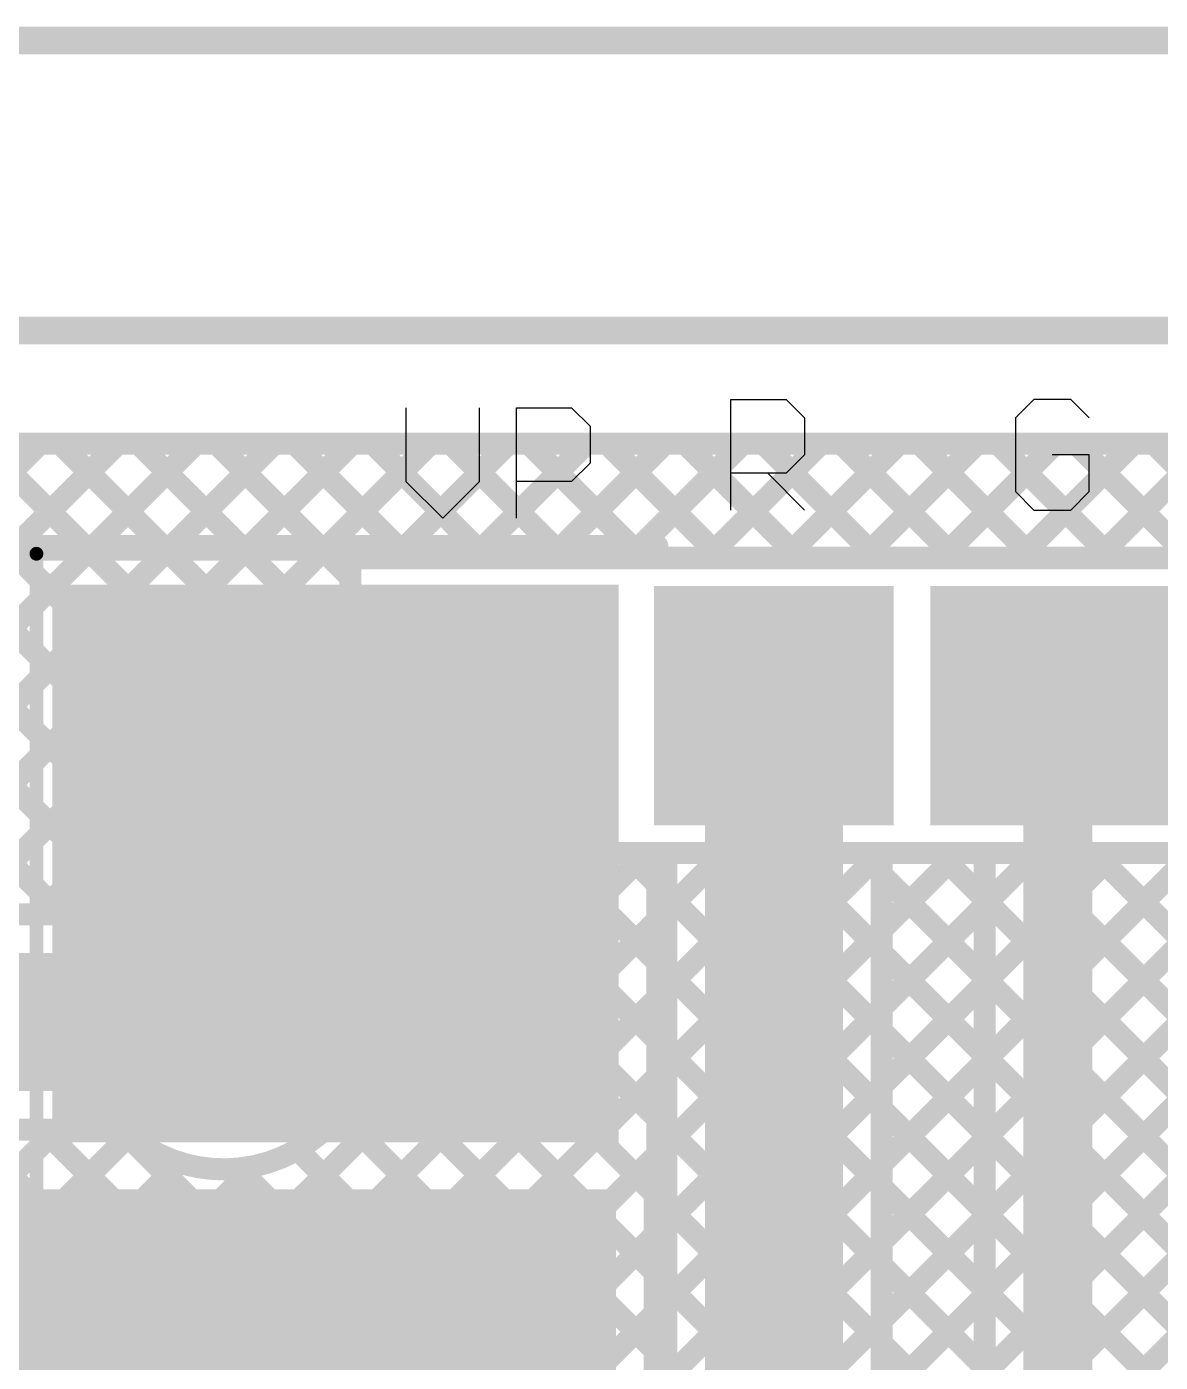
# Model space of a CAD drawing. Header units: millimetres. Extents: x 0.84 to 4.46, y 0.99 to 2.92.
# Drawn here: x 3.2867 to 3.6971, y 2.4214 to 2.905 of the extents above; entities that cross this region are included whole.
import ezdxf

# ---------------------------------------------------------------- set-up
doc = ezdxf.new("R2010")
doc.units = ezdxf.units.MM
doc.header["$MEASUREMENT"] = 0
for name, color, linetype in [('BottomLayer', 5, 'Continuous'), ('BottomSolder', 6, 'Continuous'), ('Mechanical1', 6, 'Continuous'), ('Mechanical2', 216, 'Continuous'), ('MultiLayer', 9, 'Continuous'), ('PadHoleLayer', 156, 'Continuous'), ('TopLayer', 1, 'Continuous'), ('TopOverlay', 2, 'Continuous'), ('TopSolder', 216, 'Continuous')]:
    doc.layers.add(name, color=color, linetype=linetype)

# ---------------------------------------------------------------- blocks, each defined once
blk = doc.blocks.new('ESP8285_1')
at = {"layer": 'BottomLayer', "const_width": 0.03937}
for points in [[(0.47953, 0.25236, 1), (0.5189, 0.25236, 1)], [(0.47953, 0.11457, 1), (0.5189, 0.11457, 1)]]:
    blk.add_lwpolyline(points, format="xyb", close=True, dxfattribs=at)
at = {"layer": 'BottomLayer'}
for points in [[(0.16063, -0.03937), (0.23937, -0.03937), (0.16063, 0.03937), (0.23937, 0.03937)], [(0.26063, -0.03937), (0.33937, -0.03937), (0.26063, 0.03937), (0.33937, 0.03937)], [(0.36063, -0.03937), (0.43937, -0.03937), (0.36063, 0.03937), (0.43937, 0.03937)]]:
    blk.add_solid(points, dxfattribs=at)
at = {"layer": 'BottomSolder', "const_width": 0.04337}
for points in [[(0.47753, 0.25236, 1), (0.5209, 0.25236, 1)], [(0.47753, 0.11457, 1), (0.5209, 0.11457, 1)]]:
    blk.add_lwpolyline(points, format="xyb", close=True, dxfattribs=at)
at = {"layer": 'BottomSolder'}
for points in [[(0.15663, -0.04337), (0.24337, -0.04337), (0.15663, 0.04337), (0.24337, 0.04337)], [(0.25663, -0.04337), (0.34337, -0.04337), (0.25663, 0.04337), (0.34337, 0.04337)], [(0.35663, -0.04337), (0.44337, -0.04337), (0.35663, 0.04337), (0.44337, 0.04337)]]:
    blk.add_solid(points, dxfattribs=at)
at = {"layer": 'MultiLayer', "const_width": 0.03937}
for points in [[(0.47953, 0.25236, 1), (0.5189, 0.25236, 1)], [(0.47953, 0.11457, 1), (0.5189, 0.11457, 1)]]:
    blk.add_lwpolyline(points, format="xyb", close=True, dxfattribs=at)
at = {"layer": 'MultiLayer'}
for points in [[(0.16063, -0.03937), (0.23937, -0.03937), (0.16063, 0.03937), (0.23937, 0.03937)], [(0.26063, -0.03937), (0.33937, -0.03937), (0.26063, 0.03937), (0.33937, 0.03937)], [(0.36063, -0.03937), (0.43937, -0.03937), (0.36063, 0.03937), (0.43937, 0.03937)]]:
    blk.add_solid(points, dxfattribs=at)
at = {"layer": 'PadHoleLayer', "const_width": 0.01969}
for points in [[(0.48937, 0.25236, 1), (0.50906, 0.25236, 1)], [(0.48937, 0.11457, 1), (0.50906, 0.11457, 1)], [(0.19016, 0, 1), (0.20984, 0, 1)], [(0.29016, 0, 1), (0.30984, 0, 1)], [(0.39016, 0, 1), (0.40984, 0, 1)]]:
    blk.add_lwpolyline(points, format="xyb", close=True, dxfattribs=at)
at = {"layer": 'TopLayer', "const_width": 0.03937}
for points in [[(0.47953, 0.25236, 1), (0.5189, 0.25236, 1)], [(0.47953, 0.11457, 1), (0.5189, 0.11457, 1)]]:
    blk.add_lwpolyline(points, format="xyb", close=True, dxfattribs=at)
at = {"layer": 'TopLayer'}
for points in [[(0.16063, -0.03937), (0.23937, -0.03937), (0.16063, 0.03937), (0.23937, 0.03937)], [(0.26063, -0.03937), (0.33937, -0.03937), (0.26063, 0.03937), (0.33937, 0.03937)], [(0.36063, -0.03937), (0.43937, -0.03937), (0.36063, 0.03937), (0.43937, 0.03937)]]:
    blk.add_solid(points, dxfattribs=at)
at = {"layer": 'TopOverlay', "const_width": 0.005}
for points in [[(0.567, 1.61823), (0.567, -0.055)], [(0.567, -0.055), (-0.16154, -0.055)]]:
    blk.add_lwpolyline(points, dxfattribs=at)
at = {"layer": 'TopOverlay', "const_width": 0.0025}
blk.add_lwpolyline([(0.56575, -0.055, 1), (0.56825, -0.055, 1)], format="xyb", close=True, dxfattribs=at)
blk.add_lwpolyline([(0.56575, -0.055, 1), (0.56825, -0.055, 1)], format="xyb", close=True, dxfattribs=at)
at = {"layer": 'TopSolder', "const_width": 0.04337}
for points in [[(0.47753, 0.25236, 1), (0.5209, 0.25236, 1)], [(0.47753, 0.11457, 1), (0.5209, 0.11457, 1)]]:
    blk.add_lwpolyline(points, format="xyb", close=True, dxfattribs=at)
at = {"layer": 'TopSolder'}
for points in [[(0.15663, -0.04337), (0.24337, -0.04337), (0.15663, 0.04337), (0.24337, 0.04337)], [(0.25663, -0.04337), (0.34337, -0.04337), (0.25663, 0.04337), (0.34337, 0.04337)], [(0.35663, -0.04337), (0.44337, -0.04337), (0.35663, 0.04337), (0.44337, 0.04337)]]:
    blk.add_solid(points, dxfattribs=at)

msp = doc.modelspace()

# ---------------------------------------------------------------- linework, layer by layer
at = {"layer": 'BottomLayer'}
for points, const_width in [([(3.12101, 2.58361), (3.2914, 2.754)], 0.008), ([(3.14929, 2.58361), (3.31969, 2.754)], 0.008), ([(3.17758, 2.58361), (3.34797, 2.754)], 0.008), ([(3.20586, 2.58361), (3.37625, 2.754)], 0.008), ([(3.23414, 2.58361), (3.40454, 2.754)], 0.008), ([(3.25884, 2.754), (4.3141, 2.754)], 0.008), ([(3.26243, 2.58361), (3.43282, 2.754)], 0.008), ([(3.27055, 2.754), (3.40384, 2.62071)], 0.008), ([(3.29883, 2.754), (3.40384, 2.64899)], 0.008), ([(3.32712, 2.754), (3.40384, 2.67728)], 0.008), ([(3.3554, 2.754), (3.40384, 2.70556)], 0.008), ([(3.38369, 2.754), (3.42514, 2.71254)], 0.008), ([(3.41197, 2.754), (3.45343, 2.71254)], 0.008), ([(3.41965, 2.71254), (3.46111, 2.754)], 0.008), ([(3.44026, 2.754), (3.48171, 2.71254)], 0.008), ([(3.44793, 2.71254), (3.48939, 2.754)], 0.008), ([(3.46854, 2.754), (3.51, 2.71254)], 0.008), ([(3.47622, 2.71254), (3.51768, 2.754)], 0.008), ([(3.49682, 2.754), (3.53828, 2.71254)], 0.008), ([(3.5045, 2.71254), (3.54596, 2.754)], 0.008), ([(3.52511, 2.754), (3.56657, 2.71254)], 0.008), ([(3.53279, 2.71254), (3.57424, 2.754)], 0.008), ([(3.55339, 2.754), (3.59485, 2.71254)], 0.008), ([(3.56107, 2.71254), (3.60253, 2.754)], 0.008), ([(3.58168, 2.754), (3.62313, 2.71254)], 0.008), ([(3.58936, 2.71254), (3.63081, 2.754)], 0.008), ([(3.60996, 2.754), (3.65142, 2.71254)], 0.008), ([(3.61764, 2.71254), (3.6591, 2.754)], 0.008), ([(3.63825, 2.754), (3.6797, 2.71254)], 0.008), ([(3.64593, 2.71254), (3.68738, 2.754)], 0.008), ([(3.66653, 2.754), (3.70799, 2.71254)], 0.008), ([(3.67421, 2.71254), (3.71567, 2.754)], 0.008), ([(3.69481, 2.754), (3.73627, 2.71254)], 0.008), ([(3.25821, 2.73805), (3.9845, 2.01177)], 0.008), ([(3.18754, 2.72387), (3.32492, 2.58649)], 0.008), ([(3.21383, 2.72587), (3.34368, 2.59602)], 0.008), ([(3.16185, 2.72128), (3.29952, 2.58361)], 0.008), ([(3.24454, 2.72344), (3.37183, 2.59615)], 0.008), ([(3.40384, 2.71254), (3.50384, 2.71254)], 0.008), ([(3.40384, 2.6058), (3.40384, 2.71254)], 0.008), ([(3.50384, 2.71254), (3.51058, 2.71254)], 0.008), ([(3.50384, 2.71254), (3.51058, 2.71254)], 0.008), ([(3.51058, 2.71254), (3.60384, 2.71254)], 0.008), ([(3.60384, 2.71254), (3.61058, 2.71254)], 0.008), ([(3.60384, 2.71254), (3.61058, 2.71254)], 0.008), ([(3.61058, 2.71254), (3.70384, 2.71254)], 0.008), ([(3.29071, 2.58361), (3.40384, 2.69674)], 0.008), ([(3.319, 2.58361), (3.40384, 2.66845)], 0.008), ([(3.36154, 2.59786), (3.40384, 2.64017)], 0.008), ([(3.38347, 2.59151), (3.40384, 2.61188)], 0.008), ([(3.03702, 1.9905), (3.65232, 2.6058)], 0.008), ([(3.0653, 1.9905), (3.68061, 2.6058)], 0.008), ([(3.09359, 1.9905), (3.70889, 2.6058)], 0.008), ([(3.12187, 1.9905), (3.73717, 2.6058)], 0.008), ([(3.15016, 1.9905), (3.76546, 2.6058)], 0.008), ([(3.17844, 1.9905), (3.79374, 2.6058)], 0.008), ([(3.20672, 1.9905), (3.82203, 2.6058)], 0.008), ([(3.23501, 1.9905), (3.85031, 2.6058)], 0.008), ([(3.26329, 1.9905), (3.8786, 2.6058)], 0.008), ([(3.36484, 2.45974), (3.5109, 2.6058)], 0.008), ([(3.38577, 2.45239), (3.53918, 2.6058)], 0.008), ([(3.39901, 2.57876), (3.42605, 2.6058)], 0.008), ([(3.40061, 2.43895), (3.56747, 2.6058)], 0.008), ([(3.40384, 2.6058), (3.50384, 2.6058)], 0.008), ([(3.40886, 2.39062), (3.62404, 2.6058)], 0.008), ([(3.40897, 2.56044), (3.45433, 2.6058)], 0.008), ([(3.40976, 2.41981), (3.59575, 2.6058)], 0.008), ([(3.41017, 2.53336), (3.48262, 2.6058)], 0.008), ([(3.41875, 2.6058), (3.9845, 2.04005)], 0.008), ([(3.44703, 2.6058), (3.9845, 2.06834)], 0.008), ([(3.47532, 2.6058), (3.9845, 2.09662)], 0.008), ([(3.5036, 2.6058), (3.9845, 2.12491)], 0.008), ([(3.50384, 2.6058), (3.51058, 2.6058)], 0.008), ([(3.50384, 2.6058), (3.51058, 2.6058)], 0.008), ([(3.51058, 2.6058), (3.60384, 2.6058)], 0.008), ([(3.53188, 2.6058), (3.97916, 2.15853)], 0.008), ([(3.56017, 2.6058), (3.98003, 2.18594)], 0.008), ([(3.58845, 2.6058), (3.991, 2.20325)], 0.008), ([(3.60384, 2.6058), (3.61058, 2.6058)], 0.008), ([(3.60384, 2.6058), (3.61058, 2.6058)], 0.008), ([(3.61058, 2.6058), (3.70384, 2.6058)], 0.008), ([(3.61674, 2.6058), (4.00853, 2.21401)], 0.008), ([(3.64502, 2.6058), (4.03654, 2.21429)], 0.008), ([(3.67331, 2.6058), (4.412, 1.86711)], 0.008), ([(3.11756, 2.58361), (3.32157, 2.58361)], 0.008), ([(3.11743, 2.54461), (3.358, 2.54461)], 0.05), ([(3.40955, 2.55843), (3.9845, 1.98349)], 0.008), ([(3.40941, 2.53028), (3.9845, 1.9552)], 0.008), ([(3.39988, 2.51153), (3.9845, 1.92692)], 0.008), ([(2.78246, 1.9905), (3.29757, 2.50561)], 0.008), ([(2.81074, 1.9905), (3.32384, 2.5036)], 0.008), ([(3.13359, 2.50561), (3.32157, 2.50561)], 0.008), ([(3.20782, 2.50561), (3.30467, 2.40876)], 0.008), ([(3.2361, 2.50561), (3.31052, 2.43119)], 0.008), ([(3.26439, 2.50561), (3.32294, 2.44705)], 0.008), ([(3.29267, 2.50561), (3.34091, 2.45737)], 0.008), ([(3.32095, 2.50561), (3.36717, 2.45939)], 0.008), ([(3.38472, 2.49841), (3.9845, 1.89863)], 0.008), ([(2.83903, 1.9905), (3.34217, 2.49364)], 0.008), ([(3.32723, 2.45042), (3.36925, 2.49243)], 0.008), ([(3.36334, 2.4915), (3.9845, 1.87035)], 0.008), ([(3.358, 2.40681), (3.358, 2.45618)], 0.01), ([(2.86731, 1.9905), (3.31439, 2.43758)], 0.008)]:
    msp.add_lwpolyline(points, dxfattribs=dict(at, const_width=const_width))
for points, const_width in [([(3.2894, 2.754, 1), (3.2934, 2.754, 1)], 0.004), ([(3.29683, 2.754, 1), (3.30083, 2.754, 1)], 0.004), ([(3.31769, 2.754, 1), (3.32169, 2.754, 1)], 0.004), ([(3.32512, 2.754, 1), (3.32912, 2.754, 1)], 0.004), ([(3.34597, 2.754, 1), (3.34997, 2.754, 1)], 0.004), ([(3.3534, 2.754, 1), (3.3574, 2.754, 1)], 0.004), ([(3.37425, 2.754, 1), (3.37825, 2.754, 1)], 0.004), ([(3.38169, 2.754, 1), (3.38569, 2.754, 1)], 0.004), ([(3.40254, 2.754, 1), (3.40654, 2.754, 1)], 0.004), ([(3.40997, 2.754, 1), (3.41397, 2.754, 1)], 0.004), ([(3.43082, 2.754, 1), (3.43482, 2.754, 1)], 0.004), ([(3.43826, 2.754, 1), (3.44226, 2.754, 1)], 0.004), ([(3.45911, 2.754, 1), (3.46311, 2.754, 1)], 0.004), ([(3.46654, 2.754, 1), (3.47054, 2.754, 1)], 0.004), ([(3.48739, 2.754, 1), (3.49139, 2.754, 1)], 0.004), ([(3.49482, 2.754, 1), (3.49882, 2.754, 1)], 0.004), ([(3.51568, 2.754, 1), (3.51968, 2.754, 1)], 0.004), ([(3.52311, 2.754, 1), (3.52711, 2.754, 1)], 0.004), ([(3.54396, 2.754, 1), (3.54796, 2.754, 1)], 0.004), ([(3.55139, 2.754, 1), (3.55539, 2.754, 1)], 0.004), ([(3.57224, 2.754, 1), (3.57624, 2.754, 1)], 0.004), ([(3.57968, 2.754, 1), (3.58368, 2.754, 1)], 0.004), ([(3.60053, 2.754, 1), (3.60453, 2.754, 1)], 0.004), ([(3.60796, 2.754, 1), (3.61196, 2.754, 1)], 0.004), ([(3.62881, 2.754, 1), (3.63281, 2.754, 1)], 0.004), ([(3.63625, 2.754, 1), (3.64025, 2.754, 1)], 0.004), ([(3.6571, 2.754, 1), (3.6611, 2.754, 1)], 0.004), ([(3.66453, 2.754, 1), (3.66853, 2.754, 1)], 0.004), ([(3.68538, 2.754, 1), (3.68938, 2.754, 1)], 0.004), ([(3.69281, 2.754, 1), (3.69681, 2.754, 1)], 0.004), ([(3.40184, 2.71254, 1), (3.40584, 2.71254, 1)], 0.004), ([(3.40184, 2.71254, 1), (3.40584, 2.71254, 1)], 0.004), ([(3.41765, 2.71254, 1), (3.42165, 2.71254, 1)], 0.004), ([(3.42314, 2.71254, 1), (3.42714, 2.71254, 1)], 0.004), ([(3.44593, 2.71254, 1), (3.44993, 2.71254, 1)], 0.004), ([(3.45143, 2.71254, 1), (3.45543, 2.71254, 1)], 0.004), ([(3.47422, 2.71254, 1), (3.47822, 2.71254, 1)], 0.004), ([(3.47971, 2.71254, 1), (3.48371, 2.71254, 1)], 0.004), ([(3.50184, 2.71254, 1), (3.50584, 2.71254, 1)], 0.004), ([(3.50184, 2.71254, 1), (3.50584, 2.71254, 1)], 0.004), ([(3.50184, 2.71254, 1), (3.50584, 2.71254, 1)], 0.004), ([(3.5025, 2.71254, 1), (3.5065, 2.71254, 1)], 0.004), ([(3.508, 2.71254, 1), (3.512, 2.71254, 1)], 0.004), ([(3.50858, 2.71254, 1), (3.51258, 2.71254, 1)], 0.004), ([(3.50858, 2.71254, 1), (3.51258, 2.71254, 1)], 0.004), ([(3.50858, 2.71254, 1), (3.51258, 2.71254, 1)], 0.004), ([(3.53079, 2.71254, 1), (3.53479, 2.71254, 1)], 0.004), ([(3.53628, 2.71254, 1), (3.54028, 2.71254, 1)], 0.004), ([(3.55907, 2.71254, 1), (3.56307, 2.71254, 1)], 0.004), ([(3.56457, 2.71254, 1), (3.56857, 2.71254, 1)], 0.004), ([(3.58736, 2.71254, 1), (3.59136, 2.71254, 1)], 0.004), ([(3.59285, 2.71254, 1), (3.59685, 2.71254, 1)], 0.004), ([(3.60184, 2.71254, 1), (3.60584, 2.71254, 1)], 0.004), ([(3.60184, 2.71254, 1), (3.60584, 2.71254, 1)], 0.004), ([(3.60184, 2.71254, 1), (3.60584, 2.71254, 1)], 0.004), ([(3.60858, 2.71254, 1), (3.61258, 2.71254, 1)], 0.004), ([(3.60858, 2.71254, 1), (3.61258, 2.71254, 1)], 0.004), ([(3.60858, 2.71254, 1), (3.61258, 2.71254, 1)], 0.004), ([(3.61564, 2.71254, 1), (3.61964, 2.71254, 1)], 0.004), ([(3.62113, 2.71254, 1), (3.62513, 2.71254, 1)], 0.004), ([(3.64392, 2.71254, 1), (3.64792, 2.71254, 1)], 0.004), ([(3.64942, 2.71254, 1), (3.65342, 2.71254, 1)], 0.004), ([(3.67221, 2.71254, 1), (3.67621, 2.71254, 1)], 0.004), ([(3.6777, 2.71254, 1), (3.6817, 2.71254, 1)], 0.004), ([(3.40184, 2.70556, 1), (3.40584, 2.70556, 1)], 0.004), ([(3.40184, 2.69674, 1), (3.40584, 2.69674, 1)], 0.004), ([(3.40184, 2.67728, 1), (3.40584, 2.67728, 1)], 0.004), ([(3.40184, 2.66845, 1), (3.40584, 2.66845, 1)], 0.004), ([(3.40184, 2.64899, 1), (3.40584, 2.64899, 1)], 0.004), ([(3.40184, 2.64017, 1), (3.40584, 2.64017, 1)], 0.004), ([(3.40184, 2.62071, 1), (3.40584, 2.62071, 1)], 0.004), ([(3.40184, 2.61188, 1), (3.40584, 2.61188, 1)], 0.004), ([(3.40184, 2.6058, 1), (3.40584, 2.6058, 1)], 0.004), ([(3.40184, 2.6058, 1), (3.40584, 2.6058, 1)], 0.004), ([(3.41675, 2.6058, 1), (3.42075, 2.6058, 1)], 0.004), ([(3.42405, 2.6058, 1), (3.42805, 2.6058, 1)], 0.004), ([(3.44503, 2.6058, 1), (3.44903, 2.6058, 1)], 0.004), ([(3.45233, 2.6058, 1), (3.45633, 2.6058, 1)], 0.004), ([(3.47332, 2.6058, 1), (3.47732, 2.6058, 1)], 0.004), ([(3.48062, 2.6058, 1), (3.48462, 2.6058, 1)], 0.004), ([(3.5016, 2.6058, 1), (3.5056, 2.6058, 1)], 0.004), ([(3.50184, 2.6058, 1), (3.50584, 2.6058, 1)], 0.004), ([(3.50184, 2.6058, 1), (3.50584, 2.6058, 1)], 0.004), ([(3.50184, 2.6058, 1), (3.50584, 2.6058, 1)], 0.004), ([(3.50858, 2.6058, 1), (3.51258, 2.6058, 1)], 0.004), ([(3.50858, 2.6058, 1), (3.51258, 2.6058, 1)], 0.004), ([(3.50858, 2.6058, 1), (3.51258, 2.6058, 1)], 0.004), ([(3.5089, 2.6058, 1), (3.5129, 2.6058, 1)], 0.004), ([(3.52988, 2.6058, 1), (3.53388, 2.6058, 1)], 0.004), ([(3.53718, 2.6058, 1), (3.54118, 2.6058, 1)], 0.004), ([(3.55817, 2.6058, 1), (3.56217, 2.6058, 1)], 0.004), ([(3.56547, 2.6058, 1), (3.56947, 2.6058, 1)], 0.004), ([(3.58645, 2.6058, 1), (3.59045, 2.6058, 1)], 0.004), ([(3.59375, 2.6058, 1), (3.59775, 2.6058, 1)], 0.004), ([(3.60184, 2.6058, 1), (3.60584, 2.6058, 1)], 0.004), ([(3.60184, 2.6058, 1), (3.60584, 2.6058, 1)], 0.004), ([(3.60184, 2.6058, 1), (3.60584, 2.6058, 1)], 0.004), ([(3.60858, 2.6058, 1), (3.61258, 2.6058, 1)], 0.004), ([(3.60858, 2.6058, 1), (3.61258, 2.6058, 1)], 0.004), ([(3.60858, 2.6058, 1), (3.61258, 2.6058, 1)], 0.004), ([(3.61474, 2.6058, 1), (3.61874, 2.6058, 1)], 0.004), ([(3.62204, 2.6058, 1), (3.62604, 2.6058, 1)], 0.004), ([(3.64302, 2.6058, 1), (3.64702, 2.6058, 1)], 0.004), ([(3.65032, 2.6058, 1), (3.65432, 2.6058, 1)], 0.004), ([(3.67131, 2.6058, 1), (3.67531, 2.6058, 1)], 0.004), ([(3.67861, 2.6058, 1), (3.68261, 2.6058, 1)], 0.004), ([(3.35954, 2.59786, 1), (3.36354, 2.59786, 1)], 0.004), ([(3.34168, 2.59602, 1), (3.34568, 2.59602, 1)], 0.004), ([(3.36983, 2.59615, 1), (3.37383, 2.59615, 1)], 0.004), ([(3.38147, 2.59151, 1), (3.38547, 2.59151, 1)], 0.004), ([(3.28871, 2.58361, 1), (3.29271, 2.58361, 1)], 0.004), ([(3.29752, 2.58361, 1), (3.30152, 2.58361, 1)], 0.004), ([(3.317, 2.58361, 1), (3.321, 2.58361, 1)], 0.004), ([(3.31957, 2.58361, 1), (3.32357, 2.58361, 1)], 0.004), ([(3.31957, 2.58361, 1), (3.32357, 2.58361, 1)], 0.004), ([(3.32292, 2.58649, 1), (3.32692, 2.58649, 1)], 0.004), ([(3.39701, 2.57876, 1), (3.40101, 2.57876, 1)], 0.004), ([(3.3455, 2.54461, 1), (3.3705, 2.54461, 1)], 0.025), ([(3.40697, 2.56044, 1), (3.41097, 2.56044, 1)], 0.004), ([(3.40755, 2.55843, 1), (3.41155, 2.55843, 1)], 0.004), ([(3.40937, 2.54461, 1), (3.41337, 2.54461, 1)], 0.004), ([(3.40937, 2.54461, 1), (3.41337, 2.54461, 1)], 0.004), ([(3.40741, 2.53028, 1), (3.41141, 2.53028, 1)], 0.004), ([(3.40817, 2.53336, 1), (3.41217, 2.53336, 1)], 0.004), ([(3.39788, 2.51153, 1), (3.40188, 2.51153, 1)], 0.004), ([(3.29067, 2.50561, 1), (3.29467, 2.50561, 1)], 0.004), ([(3.29557, 2.50561, 1), (3.29957, 2.50561, 1)], 0.004), ([(3.31895, 2.50561, 1), (3.32295, 2.50561, 1)], 0.004), ([(3.31957, 2.50561, 1), (3.32357, 2.50561, 1)], 0.004), ([(3.31957, 2.50561, 1), (3.32357, 2.50561, 1)], 0.004), ([(3.32184, 2.5036, 1), (3.32584, 2.5036, 1)], 0.004), ([(3.38272, 2.49841, 1), (3.38672, 2.49841, 1)], 0.004), ([(3.34017, 2.49364, 1), (3.34417, 2.49364, 1)], 0.004), ([(3.36134, 2.4915, 1), (3.36534, 2.4915, 1)], 0.004), ([(3.36725, 2.49243, 1), (3.37125, 2.49243, 1)], 0.004), ([(3.41137, 2.40681, 1), (3.30463, 2.40681, 1)], 0.008), ([(3.36284, 2.45974, 1), (3.36684, 2.45974, 1)], 0.004), ([(3.36517, 2.45939, 1), (3.36917, 2.45939, 1)], 0.004), ([(3.33891, 2.45737, 1), (3.34291, 2.45737, 1)], 0.004), ([(3.3555, 2.45618, 1), (3.3605, 2.45618, 1)], 0.005), ([(3.32523, 2.45042, 1), (3.32923, 2.45042, 1)], 0.004), ([(3.38377, 2.45239, 1), (3.38777, 2.45239, 1)], 0.004), ([(3.32094, 2.44705, 1), (3.32494, 2.44705, 1)], 0.004), ([(3.39861, 2.43895, 1), (3.40261, 2.43895, 1)], 0.004), ([(3.31239, 2.43758, 1), (3.31639, 2.43758, 1)], 0.004), ([(3.30852, 2.43119, 1), (3.31252, 2.43119, 1)], 0.004), ([(3.40776, 2.41981, 1), (3.41176, 2.41981, 1)], 0.004)]:
    msp.add_lwpolyline(points, format="xyb", close=True, dxfattribs=dict(at, const_width=const_width))
at = {"layer": 'BottomLayer', "const_width": 0.008}
for points in [[(3.32157, 2.58361, -0.655947), (3.41137, 2.54461)], [(3.41137, 2.54461, -0.655947), (3.32157, 2.50561)]]:
    msp.add_lwpolyline(points, format="xyb", dxfattribs=at)
at = {"layer": 'Mechanical1', "const_width": 0.01}
msp.add_lwpolyline([(2.99491, 2.9), (4.45, 2.9)], dxfattribs=at)
at = {"layer": 'Mechanical2', "const_width": 0.01}
msp.add_lwpolyline([(1, 2.795), (4.45, 2.795)], dxfattribs=at)
at = {"layer": 'TopLayer'}
for points, const_width in [([(3.17992, 2.64252), (3.2914, 2.754)], 0.008), ([(3.25884, 2.754), (4.3141, 2.754)], 0.008), ([(3.27055, 2.754), (3.30755, 2.717)], 0.008), ([(3.28269, 2.717), (3.31969, 2.754)], 0.008), ([(3.29883, 2.754), (3.33583, 2.717)], 0.008), ([(3.31097, 2.717), (3.34797, 2.754)], 0.008), ([(3.32712, 2.754), (3.36412, 2.717)], 0.008), ([(3.33925, 2.717), (3.37625, 2.754)], 0.008), ([(3.3554, 2.754), (3.3924, 2.717)], 0.008), ([(3.36754, 2.717), (3.40454, 2.754)], 0.008), ([(3.38369, 2.754), (3.42069, 2.717)], 0.008), ([(3.39582, 2.717), (3.43282, 2.754)], 0.008), ([(3.41197, 2.754), (3.44897, 2.717)], 0.008), ([(3.42411, 2.717), (3.46111, 2.754)], 0.008), ([(3.44026, 2.754), (3.47726, 2.717)], 0.008), ([(3.45239, 2.717), (3.48939, 2.754)], 0.008), ([(3.46854, 2.754), (3.50554, 2.717)], 0.008), ([(3.48068, 2.717), (3.51768, 2.754)], 0.008), ([(3.49682, 2.754), (3.53828, 2.71254)], 0.008), ([(3.50896, 2.717), (3.54596, 2.754)], 0.008), ([(3.52511, 2.754), (3.56657, 2.71254)], 0.008), ([(3.53279, 2.71254), (3.57424, 2.754)], 0.008), ([(3.55339, 2.754), (3.59485, 2.71254)], 0.008), ([(3.56107, 2.71254), (3.60253, 2.754)], 0.008), ([(3.58168, 2.754), (3.62313, 2.71254)], 0.008), ([(3.58936, 2.71254), (3.63081, 2.754)], 0.008), ([(3.60996, 2.754), (3.65142, 2.71254)], 0.008), ([(3.61764, 2.71254), (3.6591, 2.754)], 0.008), ([(3.63825, 2.754), (3.6797, 2.71254)], 0.008), ([(3.64593, 2.71254), (3.68738, 2.754)], 0.008), ([(3.66653, 2.754), (3.70799, 2.71254)], 0.008), ([(3.67421, 2.71254), (3.71567, 2.754)], 0.008), ([(3.69481, 2.754), (3.73627, 2.71254)], 0.008), ([(3.282, 2.717), (3.515, 2.717)], 0.008), ([(3.515, 2.71254), (3.515, 2.717)], 0.008), ([(3.515, 2.71254), (3.60384, 2.71254)], 0.008), ([(3.60384, 2.71254), (3.61058, 2.71254)], 0.008), ([(3.60384, 2.71254), (3.61058, 2.71254)], 0.008), ([(3.61058, 2.71254), (3.70384, 2.71254)], 0.008), ([(3.55721, 2.33279), (3.55721, 2.65917)], 0.05), ([(3.65721, 2.65917), (3.66, 2.65639)], 0.025), ([(3.66, 2.37933), (3.66, 2.65639)], 0.025), ([(3.515, 2.6058), (3.51821, 2.6058)], 0.008), ([(3.515, 2.487), (3.515, 2.6058)], 0.008), ([(3.51821, 2.33279), (3.51821, 2.6058)], 0.008), ([(3.59621, 2.57798), (3.62404, 2.6058)], 0.008), ([(3.59621, 2.6058), (3.60384, 2.6058)], 0.008), ([(3.59621, 2.34894), (3.59621, 2.6058)], 0.008), ([(3.60384, 2.6058), (3.61058, 2.6058)], 0.008), ([(3.60384, 2.6058), (3.61058, 2.6058)], 0.008), ([(3.61058, 2.6058), (3.6335, 2.6058)], 0.008), ([(3.61674, 2.6058), (3.6335, 2.58904)], 0.008), ([(3.6335, 2.37933), (3.6335, 2.6058)], 0.008), ([(3.59621, 2.59804), (3.6335, 2.56076)], 0.008), ([(3.515, 2.5944), (3.51821, 2.59119)], 0.008), ([(3.515, 2.58162), (3.51821, 2.58483)], 0.008), ([(3.59621, 2.54969), (3.6335, 2.58698)], 0.008), ([(3.59621, 2.56976), (3.6335, 2.53247)], 0.008), ([(3.515, 2.56612), (3.51821, 2.56291)], 0.008), ([(3.515, 2.55333), (3.51821, 2.55655)], 0.008), ([(3.59621, 2.52141), (3.6335, 2.5587)], 0.008), ([(3.59621, 2.54148), (3.6335, 2.50419)], 0.008), ([(3.515, 2.53783), (3.51821, 2.53462)], 0.008), ([(3.59621, 2.49312), (3.6335, 2.53041)], 0.008), ([(3.515, 2.52505), (3.51821, 2.52826)], 0.008), ([(3.59621, 2.51319), (3.6335, 2.4759)], 0.008), ([(3.515, 2.50955), (3.51821, 2.50634)], 0.008), ([(3.59621, 2.46484), (3.6335, 2.50213)], 0.008), ([(3.515, 2.49677), (3.51821, 2.49998)], 0.008), ([(3.514, 1.992), (3.514, 2.487)], 0.008), ([(3.514, 2.48227), (3.51821, 2.47805)], 0.008), ([(3.59621, 2.48491), (3.6335, 2.44762)], 0.008), ([(3.59621, 2.43656), (3.6335, 2.47384)], 0.008), ([(3.514, 2.46748), (3.51821, 2.47169)], 0.008), ([(3.514, 2.45398), (3.51821, 2.44977)], 0.008), ([(3.59621, 2.45662), (3.6335, 2.41933)], 0.008), ([(3.514, 2.4392), (3.51821, 2.44341)], 0.008), ([(3.59621, 2.40827), (3.6335, 2.44556)], 0.008), ([(3.514, 2.4257), (3.51821, 2.42148)], 0.008), ([(3.59621, 2.42834), (3.6335, 2.39105)], 0.008)]:
    msp.add_lwpolyline(points, dxfattribs=dict(at, const_width=const_width))
for points, const_width in [([(3.2894, 2.754, 1), (3.2934, 2.754, 1)], 0.004), ([(3.29683, 2.754, 1), (3.30083, 2.754, 1)], 0.004), ([(3.31769, 2.754, 1), (3.32169, 2.754, 1)], 0.004), ([(3.32512, 2.754, 1), (3.32912, 2.754, 1)], 0.004), ([(3.34597, 2.754, 1), (3.34997, 2.754, 1)], 0.004), ([(3.3534, 2.754, 1), (3.3574, 2.754, 1)], 0.004), ([(3.37425, 2.754, 1), (3.37825, 2.754, 1)], 0.004), ([(3.38169, 2.754, 1), (3.38569, 2.754, 1)], 0.004), ([(3.40254, 2.754, 1), (3.40654, 2.754, 1)], 0.004), ([(3.40997, 2.754, 1), (3.41397, 2.754, 1)], 0.004), ([(3.43082, 2.754, 1), (3.43482, 2.754, 1)], 0.004), ([(3.43826, 2.754, 1), (3.44226, 2.754, 1)], 0.004), ([(3.45911, 2.754, 1), (3.46311, 2.754, 1)], 0.004), ([(3.46654, 2.754, 1), (3.47054, 2.754, 1)], 0.004), ([(3.48739, 2.754, 1), (3.49139, 2.754, 1)], 0.004), ([(3.49482, 2.754, 1), (3.49882, 2.754, 1)], 0.004), ([(3.51568, 2.754, 1), (3.51968, 2.754, 1)], 0.004), ([(3.52311, 2.754, 1), (3.52711, 2.754, 1)], 0.004), ([(3.54396, 2.754, 1), (3.54796, 2.754, 1)], 0.004), ([(3.55139, 2.754, 1), (3.55539, 2.754, 1)], 0.004), ([(3.57224, 2.754, 1), (3.57624, 2.754, 1)], 0.004), ([(3.57968, 2.754, 1), (3.58368, 2.754, 1)], 0.004), ([(3.60053, 2.754, 1), (3.60453, 2.754, 1)], 0.004), ([(3.60796, 2.754, 1), (3.61196, 2.754, 1)], 0.004), ([(3.62881, 2.754, 1), (3.63281, 2.754, 1)], 0.004), ([(3.63625, 2.754, 1), (3.64025, 2.754, 1)], 0.004), ([(3.6571, 2.754, 1), (3.6611, 2.754, 1)], 0.004), ([(3.66453, 2.754, 1), (3.66853, 2.754, 1)], 0.004), ([(3.68538, 2.754, 1), (3.68938, 2.754, 1)], 0.004), ([(3.69281, 2.754, 1), (3.69681, 2.754, 1)], 0.004), ([(3.30555, 2.717, 1), (3.30955, 2.717, 1)], 0.004), ([(3.30897, 2.717, 1), (3.31297, 2.717, 1)], 0.004), ([(3.33383, 2.717, 1), (3.33783, 2.717, 1)], 0.004), ([(3.33725, 2.717, 1), (3.34125, 2.717, 1)], 0.004), ([(3.36212, 2.717, 1), (3.36612, 2.717, 1)], 0.004), ([(3.36554, 2.717, 1), (3.36954, 2.717, 1)], 0.004), ([(3.3904, 2.717, 1), (3.3944, 2.717, 1)], 0.004), ([(3.39382, 2.717, 1), (3.39782, 2.717, 1)], 0.004), ([(3.41869, 2.717, 1), (3.42269, 2.717, 1)], 0.004), ([(3.42211, 2.717, 1), (3.42611, 2.717, 1)], 0.004), ([(3.44697, 2.717, 1), (3.45097, 2.717, 1)], 0.004), ([(3.45039, 2.717, 1), (3.45439, 2.717, 1)], 0.004), ([(3.47526, 2.717, 1), (3.47926, 2.717, 1)], 0.004), ([(3.47868, 2.717, 1), (3.48268, 2.717, 1)], 0.004), ([(3.50354, 2.717, 1), (3.50754, 2.717, 1)], 0.004), ([(3.50696, 2.717, 1), (3.51096, 2.717, 1)], 0.004), ([(3.513, 2.717, 1), (3.517, 2.717, 1)], 0.004), ([(3.513, 2.717, 1), (3.517, 2.717, 1)], 0.004), ([(3.513, 2.71254, 1), (3.517, 2.71254, 1)], 0.004), ([(3.513, 2.71254, 1), (3.517, 2.71254, 1)], 0.004), ([(3.53079, 2.71254, 1), (3.53479, 2.71254, 1)], 0.004), ([(3.53628, 2.71254, 1), (3.54028, 2.71254, 1)], 0.004), ([(3.55907, 2.71254, 1), (3.56307, 2.71254, 1)], 0.004), ([(3.56457, 2.71254, 1), (3.56857, 2.71254, 1)], 0.004), ([(3.58736, 2.71254, 1), (3.59136, 2.71254, 1)], 0.004), ([(3.59285, 2.71254, 1), (3.59685, 2.71254, 1)], 0.004), ([(3.60184, 2.71254, 1), (3.60584, 2.71254, 1)], 0.004), ([(3.60184, 2.71254, 1), (3.60584, 2.71254, 1)], 0.004), ([(3.60184, 2.71254, 1), (3.60584, 2.71254, 1)], 0.004), ([(3.60858, 2.71254, 1), (3.61258, 2.71254, 1)], 0.004), ([(3.60858, 2.71254, 1), (3.61258, 2.71254, 1)], 0.004), ([(3.60858, 2.71254, 1), (3.61258, 2.71254, 1)], 0.004), ([(3.61564, 2.71254, 1), (3.61964, 2.71254, 1)], 0.004), ([(3.62113, 2.71254, 1), (3.62513, 2.71254, 1)], 0.004), ([(3.64392, 2.71254, 1), (3.64792, 2.71254, 1)], 0.004), ([(3.64942, 2.71254, 1), (3.65342, 2.71254, 1)], 0.004), ([(3.67221, 2.71254, 1), (3.67621, 2.71254, 1)], 0.004), ([(3.6777, 2.71254, 1), (3.6817, 2.71254, 1)], 0.004), ([(3.54471, 2.65917, 1), (3.56971, 2.65917, 1)], 0.025), ([(3.65096, 2.65917, 1), (3.66346, 2.65917, 1)], 0.0125), ([(3.65375, 2.65639, 1), (3.66625, 2.65639, 1)], 0.0125), ([(3.65375, 2.65639, 1), (3.66625, 2.65639, 1)], 0.0125), ([(3.513, 2.6058, 1), (3.517, 2.6058, 1)], 0.004), ([(3.513, 2.6058, 1), (3.517, 2.6058, 1)], 0.004), ([(3.51621, 2.6058, 1), (3.52021, 2.6058, 1)], 0.004), ([(3.51621, 2.6058, 1), (3.52021, 2.6058, 1)], 0.004), ([(3.59421, 2.6058, 1), (3.59821, 2.6058, 1)], 0.004), ([(3.59421, 2.6058, 1), (3.59821, 2.6058, 1)], 0.004), ([(3.60184, 2.6058, 1), (3.60584, 2.6058, 1)], 0.004), ([(3.60184, 2.6058, 1), (3.60584, 2.6058, 1)], 0.004), ([(3.60184, 2.6058, 1), (3.60584, 2.6058, 1)], 0.004), ([(3.60858, 2.6058, 1), (3.61258, 2.6058, 1)], 0.004), ([(3.60858, 2.6058, 1), (3.61258, 2.6058, 1)], 0.004), ([(3.60858, 2.6058, 1), (3.61258, 2.6058, 1)], 0.004), ([(3.61474, 2.6058, 1), (3.61874, 2.6058, 1)], 0.004), ([(3.62204, 2.6058, 1), (3.62604, 2.6058, 1)], 0.004), ([(3.6315, 2.6058, 1), (3.6355, 2.6058, 1)], 0.004), ([(3.6315, 2.6058, 1), (3.6355, 2.6058, 1)], 0.004), ([(3.59421, 2.59804, 1), (3.59821, 2.59804, 1)], 0.004), ([(3.513, 2.5944, 1), (3.517, 2.5944, 1)], 0.004), ([(3.51621, 2.59119, 1), (3.52021, 2.59119, 1)], 0.004), ([(3.6315, 2.58904, 1), (3.6355, 2.58904, 1)], 0.004), ([(3.51621, 2.58483, 1), (3.52021, 2.58483, 1)], 0.004), ([(3.6315, 2.58698, 1), (3.6355, 2.58698, 1)], 0.004), ([(3.513, 2.58162, 1), (3.517, 2.58162, 1)], 0.004), ([(3.59421, 2.57798, 1), (3.59821, 2.57798, 1)], 0.004), ([(3.59421, 2.56976, 1), (3.59821, 2.56976, 1)], 0.004), ([(3.513, 2.56612, 1), (3.517, 2.56612, 1)], 0.004), ([(3.51621, 2.56291, 1), (3.52021, 2.56291, 1)], 0.004), ([(3.6315, 2.56076, 1), (3.6355, 2.56076, 1)], 0.004), ([(3.51621, 2.55655, 1), (3.52021, 2.55655, 1)], 0.004), ([(3.6315, 2.5587, 1), (3.6355, 2.5587, 1)], 0.004), ([(3.513, 2.55333, 1), (3.517, 2.55333, 1)], 0.004), ([(3.59421, 2.54969, 1), (3.59821, 2.54969, 1)], 0.004), ([(3.59421, 2.54148, 1), (3.59821, 2.54148, 1)], 0.004), ([(3.513, 2.53783, 1), (3.517, 2.53783, 1)], 0.004), ([(3.51621, 2.53462, 1), (3.52021, 2.53462, 1)], 0.004), ([(3.6315, 2.53247, 1), (3.6355, 2.53247, 1)], 0.004), ([(3.6315, 2.53041, 1), (3.6355, 2.53041, 1)], 0.004), ([(3.51621, 2.52826, 1), (3.52021, 2.52826, 1)], 0.004), ([(3.513, 2.52505, 1), (3.517, 2.52505, 1)], 0.004), ([(3.59421, 2.52141, 1), (3.59821, 2.52141, 1)], 0.004), ([(3.59421, 2.51319, 1), (3.59821, 2.51319, 1)], 0.004), ([(3.513, 2.50955, 1), (3.517, 2.50955, 1)], 0.004), ([(3.51621, 2.50634, 1), (3.52021, 2.50634, 1)], 0.004), ([(3.6315, 2.50419, 1), (3.6355, 2.50419, 1)], 0.004), ([(3.6315, 2.50213, 1), (3.6355, 2.50213, 1)], 0.004), ([(3.513, 2.49677, 1), (3.517, 2.49677, 1)], 0.004), ([(3.51621, 2.49998, 1), (3.52021, 2.49998, 1)], 0.004), ([(3.59421, 2.49312, 1), (3.59821, 2.49312, 1)], 0.004), ([(3.512, 2.487, 1), (3.516, 2.487, 1)], 0.004), ([(3.513, 2.487, 1), (3.517, 2.487, 1)], 0.004), ([(3.512, 2.48227, 1), (3.516, 2.48227, 1)], 0.004), ([(3.59421, 2.48491, 1), (3.59821, 2.48491, 1)], 0.004), ([(3.51621, 2.47805, 1), (3.52021, 2.47805, 1)], 0.004), ([(3.6315, 2.4759, 1), (3.6355, 2.4759, 1)], 0.004), ([(3.6315, 2.47384, 1), (3.6355, 2.47384, 1)], 0.004), ([(3.512, 2.46748, 1), (3.516, 2.46748, 1)], 0.004), ([(3.51621, 2.47169, 1), (3.52021, 2.47169, 1)], 0.004), ([(3.59421, 2.46484, 1), (3.59821, 2.46484, 1)], 0.004), ([(3.512, 2.45398, 1), (3.516, 2.45398, 1)], 0.004), ([(3.59421, 2.45662, 1), (3.59821, 2.45662, 1)], 0.004), ([(3.51621, 2.44977, 1), (3.52021, 2.44977, 1)], 0.004), ([(3.51621, 2.44341, 1), (3.52021, 2.44341, 1)], 0.004), ([(3.6315, 2.44762, 1), (3.6355, 2.44762, 1)], 0.004), ([(3.6315, 2.44556, 1), (3.6355, 2.44556, 1)], 0.004), ([(3.512, 2.4392, 1), (3.516, 2.4392, 1)], 0.004), ([(3.59421, 2.43656, 1), (3.59821, 2.43656, 1)], 0.004), ([(3.512, 2.4257, 1), (3.516, 2.4257, 1)], 0.004), ([(3.59421, 2.42834, 1), (3.59821, 2.42834, 1)], 0.004), ([(3.51621, 2.42148, 1), (3.52021, 2.42148, 1)], 0.004), ([(3.6315, 2.41933, 1), (3.6355, 2.41933, 1)], 0.004)]:
    msp.add_lwpolyline(points, format="xyb", close=True, dxfattribs=dict(at, const_width=const_width))
for points in [[(3.296, 2.501), (3.501, 2.501), (3.296, 2.703), (3.501, 2.703)], [(2.905, 2.128), (3.376, 2.128), (2.905, 2.484), (3.376, 2.484)], [(3.283, 1.76), (3.5, 1.76), (3.283, 2.484), (3.5, 2.484)]]:
    msp.add_solid(points, dxfattribs=at)
at = {"layer": 'TopOverlay'}
for p, q in [((3.424, 2.76699), (3.424, 2.74033)), ((3.45066, 2.74033), (3.45066, 2.76699)), ((3.46399, 2.727), (3.46399, 2.76699)), ((3.46399, 2.76699), (3.48398, 2.76699)), ((3.48398, 2.76699), (3.49065, 2.76032)), ((3.54167, 2.73), (3.54167, 2.76999)), ((3.54167, 2.76999), (3.56166, 2.76999)), ((3.56166, 2.76999), (3.56833, 2.76332)), ((3.65134, 2.76999), (3.64467, 2.76332)), ((3.66466, 2.76999), (3.65134, 2.76999)), ((3.67133, 2.76332), (3.66466, 2.76999)), ((3.56833, 2.76332), (3.56833, 2.74999)), ((3.64467, 2.76332), (3.64467, 2.73666)), ((3.49065, 2.76032), (3.49065, 2.74699)), ((3.49065, 2.74699), (3.48398, 2.74033)), ((3.56833, 2.74999), (3.56166, 2.74333)), ((3.67133, 2.74999), (3.658, 2.74999)), ((3.67133, 2.73666), (3.67133, 2.74999)), ((3.56166, 2.74333), (3.54167, 2.74333)), ((3.555, 2.74333), (3.56833, 2.73)), ((3.424, 2.74033), (3.43733, 2.727)), ((3.43733, 2.727), (3.45066, 2.74033)), ((3.48398, 2.74033), (3.46399, 2.74033)), ((3.64467, 2.73666), (3.65134, 2.73)), ((3.66466, 2.73), (3.67133, 2.73666)), ((3.65134, 2.73), (3.66466, 2.73))]:
    msp.add_line(p, q, dxfattribs=at)

# ---------------------------------------------------------------- block references
at = {"rotation": 180}
msp.add_blockref('ESP8285_1', (3.85721, 2.65917), dxfattribs=at)

doc.saveas('drawing.dxf')
